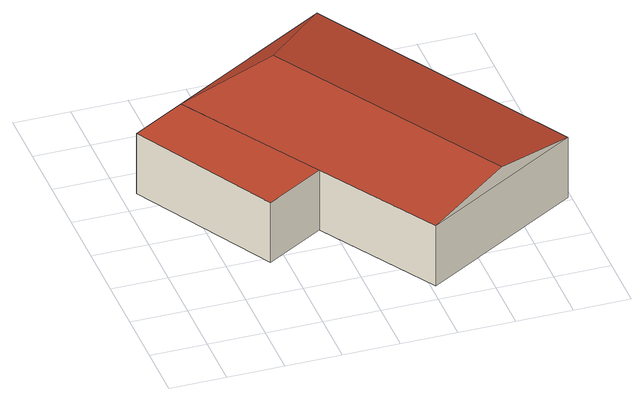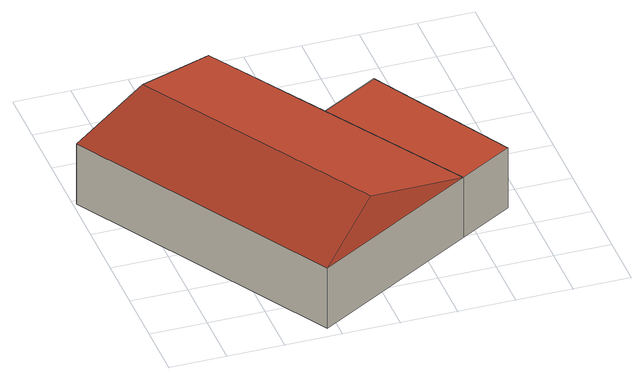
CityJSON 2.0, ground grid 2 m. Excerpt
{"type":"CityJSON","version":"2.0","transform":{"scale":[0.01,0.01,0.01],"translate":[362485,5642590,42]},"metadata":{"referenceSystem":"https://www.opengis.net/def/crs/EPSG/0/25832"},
"CityObjects":{
"building1":{"type":"Building","attributes":{"Gemeindeschluessel":"05315000","Geometrietyp2DReferenz":"3000","function":"31001_3062"},"children":["building1-1","building1-2"]},
"building1-1":{"type":"BuildingPart","attributes":{"roofType":"5000","measuredHeight":3.01},"parents":["building1"],"geometry":[{"type":"MultiSurface","lod":"2","boundaries":[[[0,1,2,3]],[[4,5,1,0]],[[6,7,5,4]],[[3,8,0]],[[4,9,6]],[[6,9,8,3]],[[0,8,9,4]],[[2,1,5,7]],[[6,10,11,7]],[[2,11,10,3]]],"semantics":{"surfaces":[{"type":"WallSurface"},{"type":"RoofSurface"},{"type":"GroundSurface"},{"type":"ClosureSurface"}],"values":[0,0,0,1,0,1,1,2,0,3]}}]},
"building1-2":{"type":"BuildingPart","attributes":{"roofType":"1000","measuredHeight":2.4},"parents":["building1"],"geometry":[{"type":"Solid","lod":"2","boundaries":[[[[12,13,11,10]],[[14,15,13,12]],[[3,2,15,14]],[[14,12,10,3]],[[13,15,2,11]],[[10,11,2,3]]]],"semantics":{"surfaces":[{"type":"WallSurface"},{"type":"RoofSurface"},{"type":"GroundSurface"},{"type":"ClosureSurface"}],"values":[[0,0,0,1,2,3]]}}]}
},
"vertices":[
[836,1353,289],[836,1353,49],[247,1004,49],[247,1004,289],[1389,415,289],[1389,415,49],[816,75,289],[816,75,49],[596,1087,349],[1103,245,349],[557,499,289],[557,499,49],
[344,375,289],[344,375,49],[55,890,289],[55,890,49]
]}
